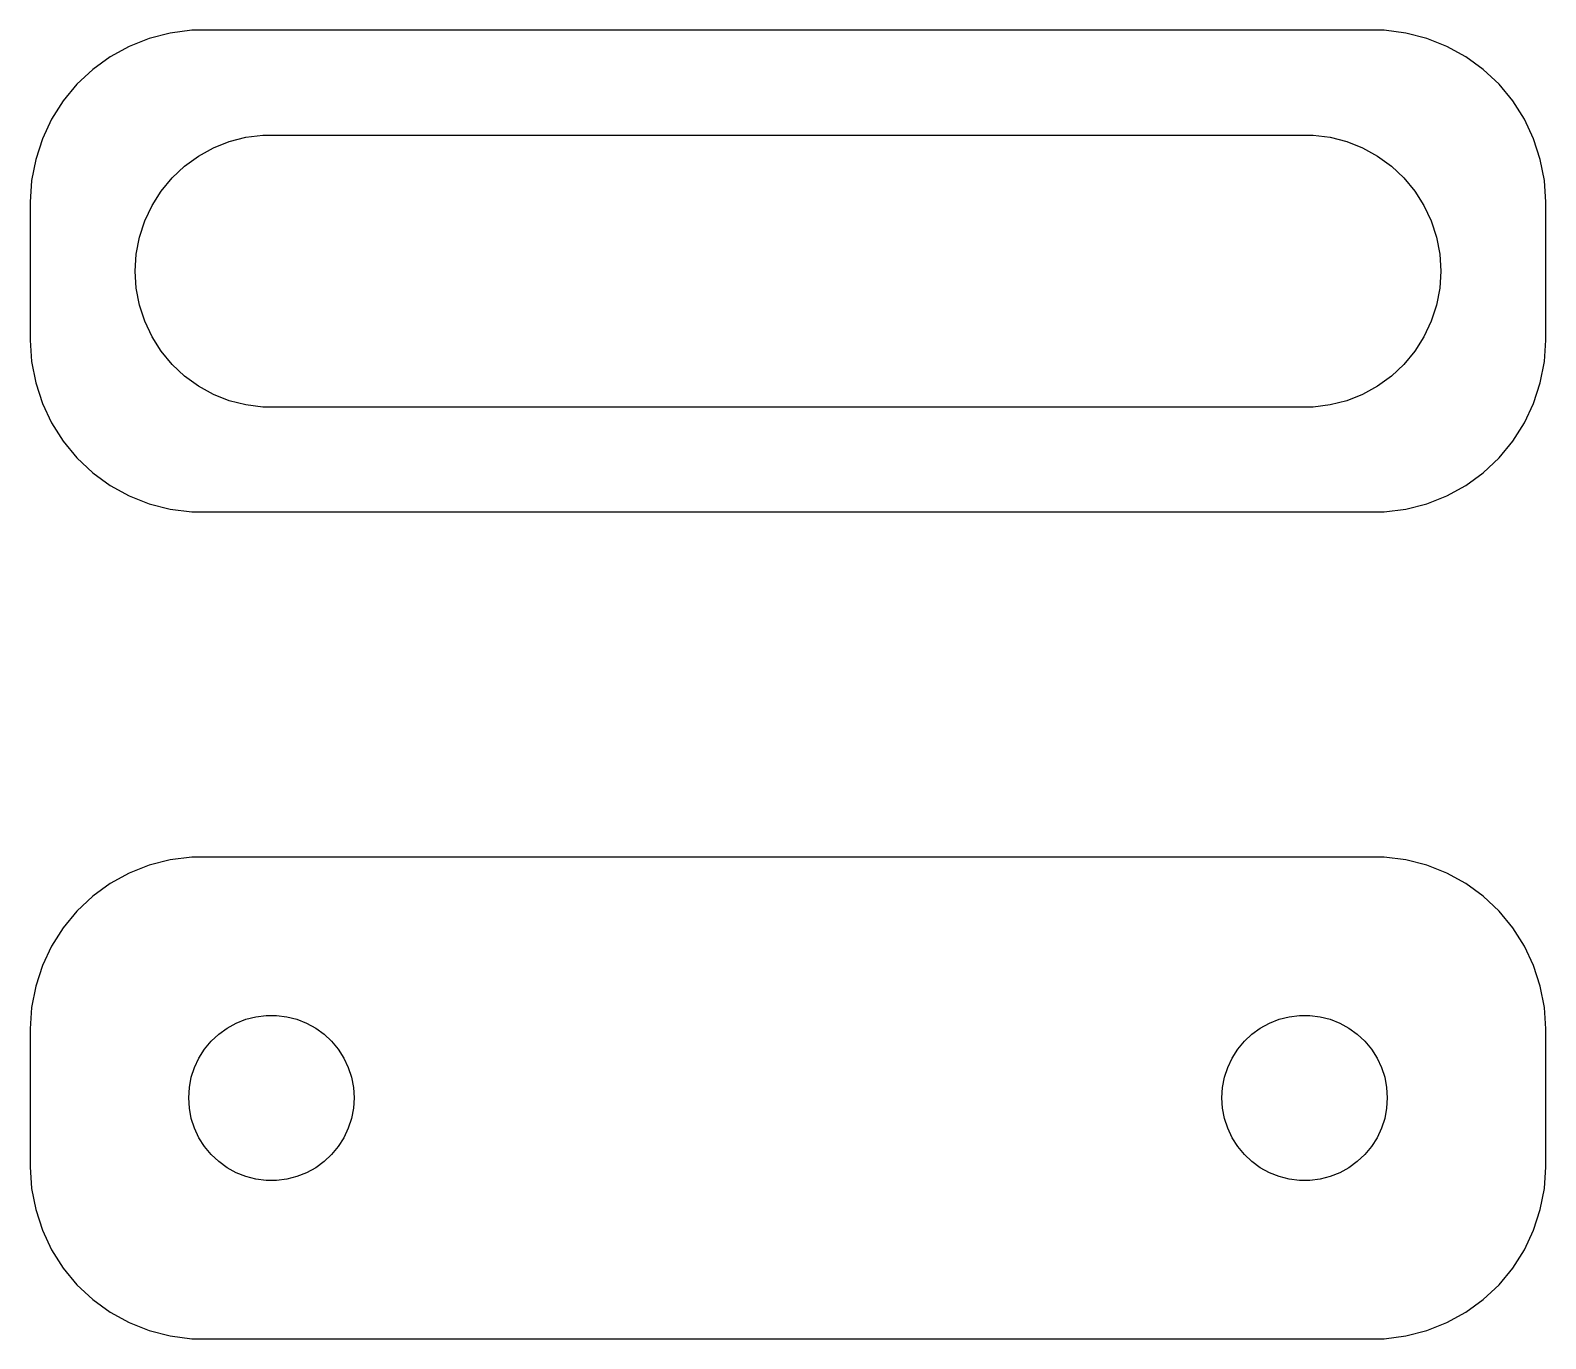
# Model space of a CAD drawing. Header units: metres. Extents: x -22 to 22, y 41 to 79.
import ezdxf

# ---------------------------------------------------------------- set-up
doc = ezdxf.new("R2010")
doc.units = ezdxf.units.M

msp = doc.modelspace()

# ---------------------------------------------------------------- linework, layer by layer
for p, q in [((-17.9369, 78.9114), (-18.5451, 78.7553)), ((-17.3139, 78.9901), (-17.9369, 78.9114)), ((17.3139, 78.9901), (-17.3139, 78.9901)), ((17.9369, 78.9114), (17.3139, 78.9901)), ((18.5451, 78.7553), (17.9369, 78.9114)), ((-19.1289, 78.5241), (-19.6791, 78.2216)), ((-18.5451, 78.7553), (-19.1289, 78.5241)), ((19.1289, 78.5241), (18.5451, 78.7553)), ((19.6791, 78.2216), (19.1289, 78.5241)), ((-19.6791, 78.2216), (-20.1871, 77.8526)), ((20.1871, 77.8526), (19.6791, 78.2216)), ((-20.1871, 77.8526), (-20.6448, 77.4227)), ((20.6448, 77.4227), (20.1871, 77.8526)), ((-20.6448, 77.4227), (-21.0451, 76.9389)), ((21.0451, 76.9389), (20.6448, 77.4227)), ((-21.0451, 76.9389), (-21.3815, 76.4088)), ((21.3815, 76.4088), (21.0451, 76.9389)), ((-21.3815, 76.4088), (-21.6489, 75.8406)), ((21.6489, 75.8406), (21.3815, 76.4088)), ((-21.6489, 75.8406), (-21.8429, 75.2434)), ((-16.6842, 75.5791), (-16.2224, 75.762)), ((-16.2224, 75.762), (-15.7412, 75.8855)), ((-15.7412, 75.8855), (-15.2484, 75.9478)), ((-15.2484, 75.9478), (15.2484, 75.9478)), ((15.2484, 75.9478), (15.7412, 75.8855)), ((15.7412, 75.8855), (16.2224, 75.762)), ((16.2224, 75.762), (16.6842, 75.5791)), ((21.8429, 75.2434), (21.6489, 75.8406)), ((-21.8429, 75.2434), (-21.9606, 74.6267)), ((-17.5214, 75.0478), (-17.1195, 75.3398)), ((-17.1195, 75.3398), (-16.6842, 75.5791)), ((16.6842, 75.5791), (17.1195, 75.3398)), ((17.1195, 75.3398), (17.5214, 75.0478)), ((21.9606, 74.6267), (21.8429, 75.2434)), ((-17.8835, 74.7078), (-17.5214, 75.0478)), ((17.5214, 75.0478), (17.8835, 74.7078)), ((-21.9606, 74.6267), (-22, 74)), ((-18.2001, 74.325), (-17.8835, 74.7078)), ((17.8835, 74.7078), (18.2001, 74.325)), ((22, 74), (21.9606, 74.6267)), ((-22, 74), (-22, 70)), ((-18.4663, 73.9056), (-18.2001, 74.325)), ((18.2001, 74.325), (18.4663, 73.9056)), ((22, 70), (22, 74)), ((-18.6778, 73.4561), (-18.4663, 73.9056)), ((18.4663, 73.9056), (18.6778, 73.4561)), ((-18.8313, 72.9837), (-18.6778, 73.4561)), ((18.6778, 73.4561), (18.8313, 72.9837)), ((-18.9244, 72.4958), (-18.8313, 72.9837)), ((18.8313, 72.9837), (18.9244, 72.4958)), ((-18.9556, 72), (-18.9244, 72.4958)), ((18.9244, 72.4958), (18.9556, 72)), ((-18.9244, 71.5042), (-18.9556, 72)), ((18.9556, 72), (18.9244, 71.5042)), ((-18.8313, 71.0163), (-18.9244, 71.5042)), ((18.9244, 71.5042), (18.8313, 71.0163)), ((-18.6778, 70.5439), (-18.8313, 71.0163)), ((18.8313, 71.0163), (18.6778, 70.5439)), ((-18.4663, 70.0944), (-18.6778, 70.5439)), ((18.6778, 70.5439), (18.4663, 70.0944)), ((-22, 70), (-21.9606, 69.3733)), ((-18.2001, 69.675), (-18.4663, 70.0944)), ((18.4663, 70.0944), (18.2001, 69.675)), ((21.9606, 69.3733), (22, 70)), ((-17.8835, 69.2922), (-18.2001, 69.675)), ((18.2001, 69.675), (17.8835, 69.2922)), ((-21.9606, 69.3733), (-21.8429, 68.7566)), ((-17.5214, 68.9522), (-17.8835, 69.2922)), ((17.8835, 69.2922), (17.5214, 68.9522)), ((21.8429, 68.7566), (21.9606, 69.3733)), ((-21.8429, 68.7566), (-21.6489, 68.1594)), ((-17.1195, 68.6602), (-17.5214, 68.9522)), ((-16.6842, 68.4209), (-17.1195, 68.6602)), ((17.1195, 68.6602), (16.6842, 68.4209)), ((17.5214, 68.9522), (17.1195, 68.6602)), ((21.6489, 68.1594), (21.8429, 68.7566)), ((-16.2224, 68.238), (-16.6842, 68.4209)), ((-15.7412, 68.1145), (-16.2224, 68.238)), ((16.2224, 68.238), (15.7412, 68.1145)), ((16.6842, 68.4209), (16.2224, 68.238)), ((-21.6489, 68.1594), (-21.3815, 67.5912)), ((-15.2484, 68.0522), (-15.7412, 68.1145)), ((15.2484, 68.0522), (-15.2484, 68.0522)), ((15.7412, 68.1145), (15.2484, 68.0522)), ((21.3815, 67.5912), (21.6489, 68.1594)), ((-21.3815, 67.5912), (-21.0451, 67.0611)), ((21.0451, 67.0611), (21.3815, 67.5912)), ((-21.0451, 67.0611), (-20.6448, 66.5773)), ((20.6448, 66.5773), (21.0451, 67.0611)), ((-20.6448, 66.5773), (-20.1871, 66.1474)), ((20.1871, 66.1474), (20.6448, 66.5773)), ((-20.1871, 66.1474), (-19.6791, 65.7784)), ((19.6791, 65.7784), (20.1871, 66.1474)), ((-19.6791, 65.7784), (-19.1289, 65.4759)), ((19.1289, 65.4759), (19.6791, 65.7784)), ((-19.1289, 65.4759), (-18.5451, 65.2447)), ((-18.5451, 65.2447), (-17.9369, 65.0886)), ((17.9369, 65.0886), (18.5451, 65.2447)), ((18.5451, 65.2447), (19.1289, 65.4759)), ((-17.9369, 65.0886), (-17.3139, 65.0099)), ((-17.3139, 65.0099), (17.3139, 65.0099)), ((17.3139, 65.0099), (17.9369, 65.0886)), ((-18.5451, 54.7553), (-19.1289, 54.5241)), ((-17.9369, 54.9114), (-18.5451, 54.7553)), ((-17.3139, 54.9901), (-17.9369, 54.9114)), ((17.3139, 54.9901), (-17.3139, 54.9901)), ((17.9369, 54.9114), (17.3139, 54.9901)), ((18.5451, 54.7553), (17.9369, 54.9114)), ((19.1289, 54.5241), (18.5451, 54.7553)), ((-19.6791, 54.2216), (-20.1871, 53.8526)), ((-19.1289, 54.5241), (-19.6791, 54.2216)), ((19.6791, 54.2216), (19.1289, 54.5241)), ((20.1871, 53.8526), (19.6791, 54.2216)), ((-20.1871, 53.8526), (-20.6448, 53.4227)), ((20.6448, 53.4227), (20.1871, 53.8526)), ((-20.6448, 53.4227), (-21.0451, 52.9389)), ((21.0451, 52.9389), (20.6448, 53.4227)), ((-21.0451, 52.9389), (-21.3815, 52.4088)), ((21.3815, 52.4088), (21.0451, 52.9389)), ((-21.3815, 52.4088), (-21.6489, 51.8406)), ((21.6489, 51.8406), (21.3815, 52.4088)), ((-21.6489, 51.8406), (-21.8429, 51.2434)), ((21.8429, 51.2434), (21.6489, 51.8406)), ((-21.8429, 51.2434), (-21.9606, 50.6267)), ((21.9606, 50.6267), (21.8429, 51.2434)), ((-21.9606, 50.6267), (-22, 50)), ((22, 50), (21.9606, 50.6267)), ((-16.286, 50.0264), (-16.0219, 50.1716)), ((-16.0219, 50.1716), (-15.7416, 50.2825)), ((-15.7416, 50.2825), (-15.4497, 50.3575)), ((-15.4497, 50.3575), (-15.1507, 50.3953)), ((-15.1507, 50.3953), (-14.8493, 50.3953)), ((-14.8493, 50.3953), (-14.5503, 50.3575)), ((-14.5503, 50.3575), (-14.2583, 50.2825)), ((-14.2583, 50.2825), (-13.9781, 50.1716)), ((-13.9781, 50.1716), (-13.714, 50.0264)), ((13.714, 50.0264), (13.9781, 50.1716)), ((13.9781, 50.1716), (14.2583, 50.2825)), ((14.2583, 50.2825), (14.5503, 50.3575)), ((14.5503, 50.3575), (14.8493, 50.3953)), ((14.8493, 50.3953), (15.1507, 50.3953)), ((15.1507, 50.3953), (15.4497, 50.3575)), ((15.4497, 50.3575), (15.7416, 50.2825)), ((15.7416, 50.2825), (16.0219, 50.1716)), ((16.0219, 50.1716), (16.286, 50.0264)), ((-22, 50), (-22, 46)), ((-16.7495, 49.6429), (-16.5298, 49.8492)), ((-16.5298, 49.8492), (-16.286, 50.0264)), ((-13.714, 50.0264), (-13.4702, 49.8492)), ((-13.4702, 49.8492), (-13.2505, 49.6429)), ((13.2505, 49.6429), (13.4702, 49.8492)), ((13.4702, 49.8492), (13.714, 50.0264)), ((16.286, 50.0264), (16.5298, 49.8492)), ((16.5298, 49.8492), (16.7495, 49.6429)), ((22, 46), (22, 50)), ((-17.1031, 49.1562), (-16.9416, 49.4107)), ((-16.9416, 49.4107), (-16.7495, 49.6429)), ((-13.2505, 49.6429), (-13.0583, 49.4107)), ((-13.0583, 49.4107), (-12.8969, 49.1562)), ((12.8969, 49.1562), (13.0583, 49.4107)), ((13.0583, 49.4107), (13.2505, 49.6429)), ((16.7495, 49.6429), (16.9416, 49.4107)), ((16.9416, 49.4107), (17.1031, 49.1562)), ((-17.3246, 48.5968), (-17.2315, 48.8835)), ((-17.2315, 48.8835), (-17.1031, 49.1562)), ((-12.8969, 49.1562), (-12.7685, 48.8835)), ((-12.7685, 48.8835), (-12.6754, 48.5968)), ((12.6754, 48.5968), (12.7685, 48.8835)), ((12.7685, 48.8835), (12.8969, 49.1562)), ((17.1031, 49.1562), (17.2315, 48.8835)), ((17.2315, 48.8835), (17.3246, 48.5968)), ((-17.3811, 48.3008), (-17.3246, 48.5968)), ((-12.6754, 48.5968), (-12.6189, 48.3008)), ((12.6189, 48.3008), (12.6754, 48.5968)), ((17.3246, 48.5968), (17.3811, 48.3008)), ((-17.4, 48), (-17.3811, 48.3008)), ((-17.3811, 47.6992), (-17.4, 48)), ((-12.6189, 48.3008), (-12.6, 48)), ((-12.6, 48), (-12.6189, 47.6992)), ((12.6, 48), (12.6189, 48.3008)), ((12.6189, 47.6992), (12.6, 48)), ((17.3811, 48.3008), (17.4, 48)), ((17.4, 48), (17.3811, 47.6992)), ((-17.3246, 47.4032), (-17.3811, 47.6992)), ((-12.6189, 47.6992), (-12.6754, 47.4032)), ((12.6754, 47.4032), (12.6189, 47.6992)), ((17.3811, 47.6992), (17.3246, 47.4032)), ((-17.2315, 47.1165), (-17.3246, 47.4032)), ((-17.1031, 46.8438), (-17.2315, 47.1165)), ((-12.7685, 47.1165), (-12.8969, 46.8438)), ((-12.6754, 47.4032), (-12.7685, 47.1165)), ((12.7685, 47.1165), (12.6754, 47.4032)), ((12.8969, 46.8438), (12.7685, 47.1165)), ((17.2315, 47.1165), (17.1031, 46.8438)), ((17.3246, 47.4032), (17.2315, 47.1165)), ((-16.9416, 46.5893), (-17.1031, 46.8438)), ((-12.8969, 46.8438), (-13.0583, 46.5893)), ((13.0583, 46.5893), (12.8969, 46.8438)), ((17.1031, 46.8438), (16.9416, 46.5893)), ((-16.7495, 46.3571), (-16.9416, 46.5893)), ((-16.5298, 46.1508), (-16.7495, 46.3571)), ((-13.2505, 46.3571), (-13.4702, 46.1508)), ((-13.0583, 46.5893), (-13.2505, 46.3571)), ((13.2505, 46.3571), (13.0583, 46.5893)), ((13.4702, 46.1508), (13.2505, 46.3571)), ((16.7495, 46.3571), (16.5298, 46.1508)), ((16.9416, 46.5893), (16.7495, 46.3571)), ((-22, 46), (-21.9606, 45.3733)), ((-16.286, 45.9736), (-16.5298, 46.1508)), ((-16.0219, 45.8284), (-16.286, 45.9736)), ((-15.7416, 45.7175), (-16.0219, 45.8284)), ((-13.9781, 45.8284), (-14.2583, 45.7175)), ((-13.714, 45.9736), (-13.9781, 45.8284)), ((-13.4702, 46.1508), (-13.714, 45.9736)), ((13.714, 45.9736), (13.4702, 46.1508)), ((13.9781, 45.8284), (13.714, 45.9736)), ((14.2583, 45.7175), (13.9781, 45.8284)), ((16.0219, 45.8284), (15.7416, 45.7175)), ((16.286, 45.9736), (16.0219, 45.8284)), ((16.5298, 46.1508), (16.286, 45.9736)), ((21.9606, 45.3733), (22, 46)), ((-21.9606, 45.3733), (-21.8429, 44.7566)), ((-15.4497, 45.6425), (-15.7416, 45.7175)), ((-15.1507, 45.6047), (-15.4497, 45.6425)), ((-14.8493, 45.6047), (-15.1507, 45.6047)), ((-14.5503, 45.6425), (-14.8493, 45.6047)), ((-14.2583, 45.7175), (-14.5503, 45.6425)), ((14.5503, 45.6425), (14.2583, 45.7175)), ((14.8493, 45.6047), (14.5503, 45.6425)), ((15.1507, 45.6047), (14.8493, 45.6047)), ((15.4497, 45.6425), (15.1507, 45.6047)), ((15.7416, 45.7175), (15.4497, 45.6425)), ((21.8429, 44.7566), (21.9606, 45.3733)), ((-21.8429, 44.7566), (-21.6489, 44.1594)), ((21.6489, 44.1594), (21.8429, 44.7566)), ((-21.6489, 44.1594), (-21.3815, 43.5912)), ((21.3815, 43.5912), (21.6489, 44.1594)), ((-21.3815, 43.5912), (-21.0451, 43.0611)), ((21.0451, 43.0611), (21.3815, 43.5912)), ((-21.0451, 43.0611), (-20.6448, 42.5773)), ((20.6448, 42.5773), (21.0451, 43.0611)), ((-20.6448, 42.5773), (-20.1871, 42.1474)), ((20.1871, 42.1474), (20.6448, 42.5773)), ((-20.1871, 42.1474), (-19.6791, 41.7784)), ((19.6791, 41.7784), (20.1871, 42.1474)), ((-19.6791, 41.7784), (-19.1289, 41.4759)), ((-19.1289, 41.4759), (-18.5451, 41.2447)), ((18.5451, 41.2447), (19.1289, 41.4759)), ((19.1289, 41.4759), (19.6791, 41.7784)), ((-18.5451, 41.2447), (-17.9369, 41.0886)), ((-17.9369, 41.0886), (-17.3139, 41.0099)), ((-17.3139, 41.0099), (17.3139, 41.0099)), ((17.3139, 41.0099), (17.9369, 41.0886)), ((17.9369, 41.0886), (18.5451, 41.2447))]:
    msp.add_line(p, q)

doc.saveas('drawing.dxf')
